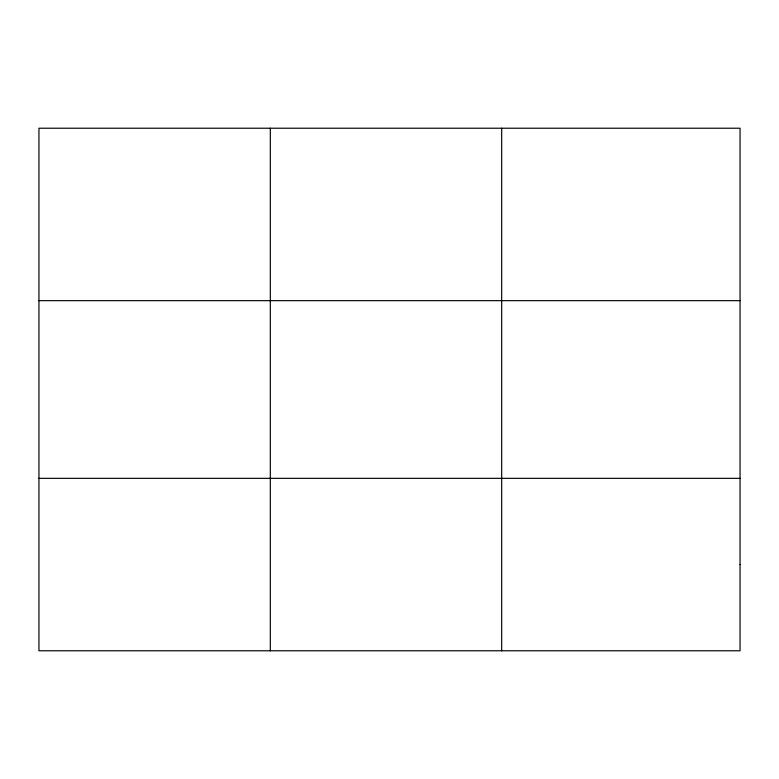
<?xml version="1.0" encoding="UTF-8"?>
<svg xmlns="http://www.w3.org/2000/svg" width="779" height="779" viewBox="0 0 779 779"><rect width="100%" height="100%" fill="white"/><g stroke="black" fill="none" stroke-linecap="round" stroke-linejoin="round"><path stroke-width="1.17" d="M270.313 650.777L270.313 128.223M501.676 650.777L501.676 128.223M38.95 300.665L740.05 300.665M38.95 478.335L740.05 478.335M740.05 564.551L740.05 650.777L38.95 650.777L38.95 128.223L740.05 128.223L740.05 564.551"/></g></svg>
